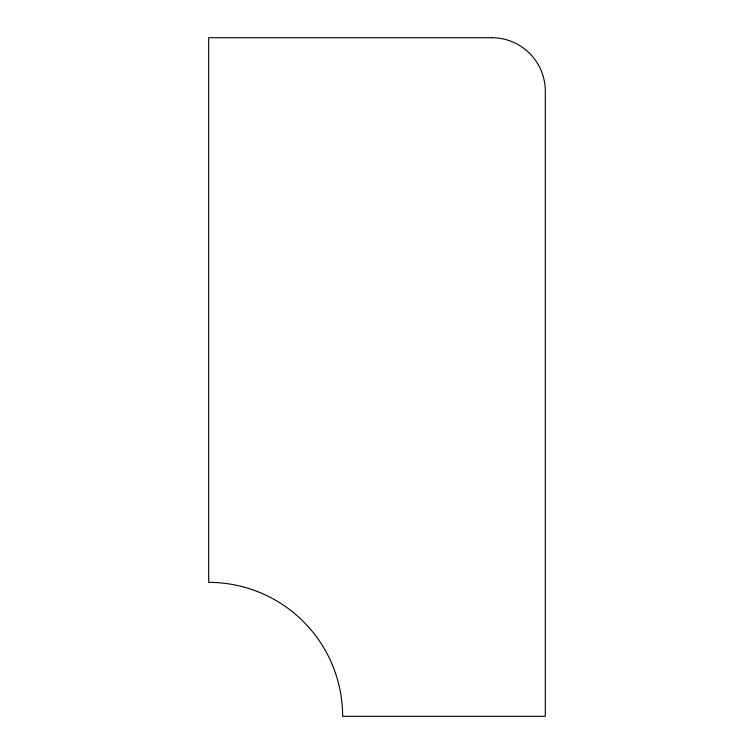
<?xml version="1.0" encoding="UTF-8"?>
<svg xmlns="http://www.w3.org/2000/svg" width="754" height="754" viewBox="0 0 754 754"><rect width="100%" height="100%" fill="white"/><g stroke="black" fill="none" stroke-linecap="round" stroke-linejoin="round"><path stroke-width="1.13" d="M491.74 37.7L208.688 37.7L208.688 582.361A133.939 133.939 0 0 1 342.627 716.3L545.312 716.3L545.312 91.272A53.572 53.572 0 0 0 491.74 37.7"/></g></svg>
